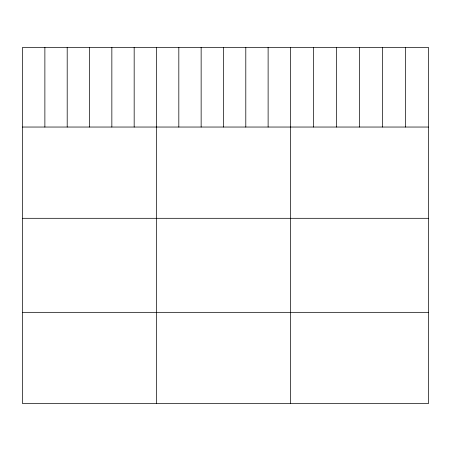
<?xml version="1.0" encoding="UTF-8"?>
<svg xmlns="http://www.w3.org/2000/svg" width="451" height="451" viewBox="0 0 451 451"><rect width="100%" height="100%" fill="white"/><g stroke="black" fill="none" stroke-linecap="round" stroke-linejoin="round"><path stroke-width="0.68" d="M428.45 127.041L428.45 403.6L22.55 403.6L22.55 47.4L428.45 47.4L428.45 127.041L22.55 127.041M22.55 218.307L428.45 218.307M22.55 312.334L428.45 312.334M405.449 47.4L405.449 127.041M382.448 47.4L382.448 127.041M359.447 47.4L359.447 127.041M336.446 47.4L336.446 127.041M313.445 47.4L313.445 127.041M290.444 47.4L290.444 403.6M268.12 47.4L268.12 127.041M245.795 47.4L245.795 127.041M223.47 47.4L223.47 127.041M201.146 47.4L201.146 127.041M178.821 47.4L178.821 127.041M156.497 47.4L156.497 403.6M134.172 47.4L134.172 127.041M111.848 47.4L111.848 127.041M89.523 47.4L89.523 127.041M67.199 47.4L67.199 127.041M44.874 47.4L44.874 127.041"/></g></svg>
